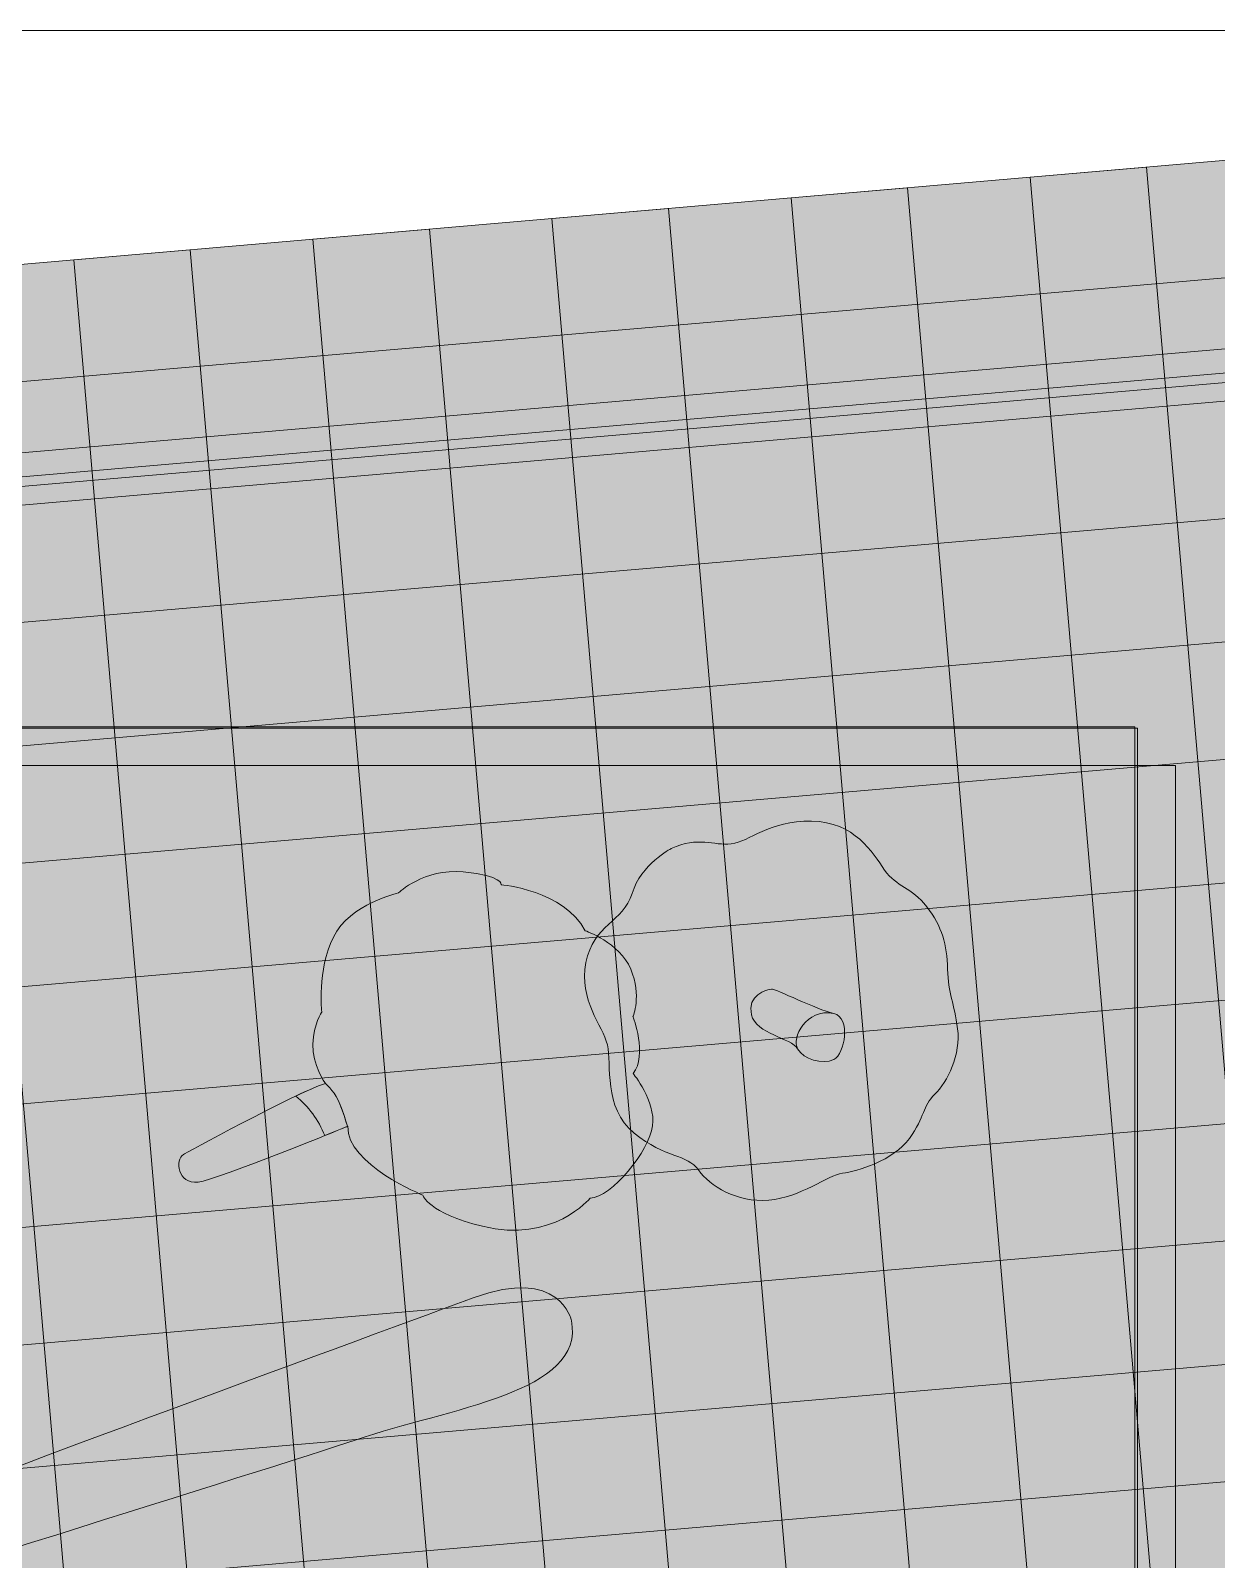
# Model space of a CAD drawing. Header units: inches. Extents: x -322 to 1063, y -816 to 69.
# Drawn here: x 517.9 to 739.2, y -216.4 to 69 of the extents above; entities that cross this region are included whole.
import ezdxf

# ---------------------------------------------------------------- set-up
doc = ezdxf.new("R2010")
doc.units = ezdxf.units.IN
doc.header["$MEASUREMENT"] = 0
doc.layers.add('Layer 4', color=7, linetype='Continuous')

# ---------------------------------------------------------------- blocks, each defined once
blk = doc.blocks.new('block 72')
at = {"layer": 'Layer 4', "true_color": 0x6ac0b2}
h = blk.add_hatch(color=123, dxfattribs=at)
h.dxf.hatch_style = 2
h.paths.add_polyline_path([(749.31, -224.24), (727.55, -226.12), (704.44, 41.62), (726.19, 43.5)])
h = blk.add_hatch(color=123, dxfattribs=at)
h.dxf.hatch_style = 2
h.paths.add_polyline_path([(704.68, -228.09), (682.93, -229.97), (659.82, 37.77), (681.57, 39.65)])
h = blk.add_hatch(color=123, dxfattribs=at)
h.dxf.hatch_style = 2
h.paths.add_polyline_path([(660.06, -231.94), (638.31, -233.82), (615.19, 33.92), (636.95, 35.8)])
h = blk.add_hatch(color=123, dxfattribs=at)
h.dxf.hatch_style = 2
h.paths.add_polyline_path([(615.44, -235.8), (593.68, -237.67), (570.57, 30.06), (592.32, 31.94)])
h = blk.add_hatch(color=123, dxfattribs=at)
h.dxf.hatch_style = 2
h.paths.add_polyline_path([(570.81, -239.65), (549.06, -241.53), (525.95, 26.21), (547.7, 28.09)])
h = blk.add_hatch(color=123, dxfattribs=at)
h.dxf.hatch_style = 2
h.paths.add_polyline_path([(526.19, -243.5), (504.44, -245.38), (481.32, 22.36), (503.08, 24.24)])
at = {"layer": 'Layer 4', "lineweight": 0}
for points in [[(749.31, -224.24), (727.55, -226.12), (704.44, 41.62), (726.19, 43.5), (749.31, -224.24)], [(704.68, -228.09), (682.93, -229.97), (659.82, 37.77), (681.57, 39.65), (704.68, -228.09)], [(660.06, -231.94), (638.31, -233.82), (615.19, 33.92), (636.95, 35.8), (660.06, -231.94)], [(615.44, -235.8), (593.68, -237.67), (570.57, 30.06), (592.32, 31.94), (615.44, -235.8)], [(570.81, -239.65), (549.06, -241.53), (525.95, 26.21), (547.7, 28.09), (570.81, -239.65)], [(526.19, -243.5), (504.44, -245.38), (481.32, 22.36), (503.08, 24.24), (526.19, -243.5)]]:
    blk.add_lwpolyline(points, dxfattribs=at)
blk = doc.blocks.new('block 74')
at = {"layer": 'Layer 4', "true_color": 0x6ac0b2}
h = blk.add_hatch(color=123, dxfattribs=at)
h.dxf.hatch_style = 2
h.paths.add_polyline_path([(483.2, 0.61), (481.32, 22.36), (749.06, 45.47), (750.94, 23.72)])
at = {"layer": 'Layer 4', "lineweight": 0}
blk.add_lwpolyline([(483.2, 0.61), (481.32, 22.36), (749.06, 45.47), (750.94, 23.72), (483.2, 0.61)], dxfattribs=at)
blk = doc.blocks.new('block 75')
at = {"layer": 'Layer 4', "true_color": 0x6ac0b2}
h = blk.add_hatch(color=123, dxfattribs=at)
h.dxf.hatch_style = 2
h.paths.add_polyline_path([(487.05, -44.02), (485.18, -22.26), (752.92, 0.85), (754.79, -20.9)])
at = {"layer": 'Layer 4', "lineweight": 0}
blk.add_lwpolyline([(487.05, -44.02), (485.18, -22.26), (752.92, 0.85), (754.79, -20.9), (487.05, -44.02)], dxfattribs=at)
blk = doc.blocks.new('block 76')
at = {"layer": 'Layer 4', "true_color": 0x6ac0b2}
h = blk.add_hatch(color=123, dxfattribs=at)
h.dxf.hatch_style = 2
h.paths.add_polyline_path([(490.91, -88.64), (489.03, -66.89), (756.77, -43.77), (758.65, -65.53)])
at = {"layer": 'Layer 4', "lineweight": 0}
blk.add_lwpolyline([(490.91, -88.64), (489.03, -66.89), (756.77, -43.77), (758.65, -65.53), (490.91, -88.64)], dxfattribs=at)
blk = doc.blocks.new('block 77')
at = {"layer": 'Layer 4', "true_color": 0x6ac0b2}
h = blk.add_hatch(color=123, dxfattribs=at)
h.dxf.hatch_style = 2
h.paths.add_polyline_path([(494.76, -133.26), (492.88, -111.51), (760.62, -88.4), (762.5, -110.15)])
at = {"layer": 'Layer 4', "lineweight": 0}
blk.add_lwpolyline([(494.76, -133.26), (492.88, -111.51), (760.62, -88.4), (762.5, -110.15), (494.76, -133.26)], dxfattribs=at)
blk = doc.blocks.new('block 78')
at = {"layer": 'Layer 4', "true_color": 0x6ac0b2}
h = blk.add_hatch(color=123, dxfattribs=at)
h.dxf.hatch_style = 2
h.paths.add_polyline_path([(498.61, -177.89), (496.73, -156.13), (764.47, -133.02), (766.35, -154.77)])
at = {"layer": 'Layer 4', "lineweight": 0}
blk.add_lwpolyline([(498.61, -177.89), (496.73, -156.13), (764.47, -133.02), (766.35, -154.77), (498.61, -177.89)], dxfattribs=at)
blk = doc.blocks.new('block 79')
at = {"layer": 'Layer 4', "true_color": 0x6ac0b2}
h = blk.add_hatch(color=123, dxfattribs=at)
h.dxf.hatch_style = 2
h.paths.add_polyline_path([(502.46, -222.51), (500.58, -200.76), (768.32, -177.64), (770.2, -199.4)])
at = {"layer": 'Layer 4', "lineweight": 0}
blk.add_lwpolyline([(502.46, -222.51), (500.58, -200.76), (768.32, -177.64), (770.2, -199.4), (502.46, -222.51)], dxfattribs=at)
blk = doc.blocks.new('block 73')
at = {"layer": 'Layer 4'}
for name in ['block 74', 'block 75', 'block 76', 'block 77', 'block 78', 'block 79']:
    blk.add_blockref(name, (0, 0), dxfattribs=at)
blk = doc.blocks.new('block 71')
at = {"layer": 'Layer 4', "true_color": 0xf5f5f5}
h = blk.add_hatch(color=7, dxfattribs=at)
h.dxf.hatch_style = 2
h.paths.add_polyline_path([(772.18, -222.27), (504.44, -245.38), (481.32, 22.36), (749.06, 45.47)])
at = {"layer": 'Layer 4', "lineweight": 0}
for points in [[(504.44, -245.38), (772.18, -222.27), (749.06, 45.47), (481.32, 22.36), (504.44, -245.38)], [(772.18, -222.27), (504.44, -245.38), (481.32, 22.36), (749.06, 45.47), (772.18, -222.27)]]:
    blk.add_lwpolyline(points, dxfattribs=at)
at = {"layer": 'Layer 4'}
for name in ['block 73', 'block 72']:
    blk.add_blockref(name, (0, 0), dxfattribs=at)
blk = doc.blocks.new('block 52')
at = {"layer": 'Layer 4', "lineweight": 0}
blk.add_lwpolyline([(844.22, -380.32), (-16.67, -454.64), (-50.85, -58.78), (810.05, 15.54), (844.22, -380.32)], dxfattribs=at)
at = {"layer": 'Layer 4'}
blk.add_blockref('block 71', (0, 0), dxfattribs=at)
blk = doc.blocks.new('block 51')
at = {"layer": 'Layer 4', "true_color": 0x1d1e1c}
h = blk.add_hatch(color=250, dxfattribs=at)
h.dxf.hatch_style = 2
h.paths.add_polyline_path([(838.19, -387.13), (-24.49, -461.61), (-58.81, -63.97), (803.86, 10.5)])
h.paths.add_polyline_path([(-22.86, -459.67), (836.25, -385.5), (802.23, 8.57), (-56.88, -65.6)])
at = {"layer": 'Layer 4', "lineweight": 0}
for points in [[(838.19, -387.13), (-24.49, -461.61), (-58.81, -63.97), (803.86, 10.5), (838.19, -387.13)], [(-22.86, -459.67), (836.25, -385.5), (802.23, 8.57), (-56.88, -65.6), (-22.86, -459.67)]]:
    blk.add_lwpolyline(points, dxfattribs=at)
at = {"layer": 'Layer 4'}
blk.add_blockref('block 52', (0, 0), dxfattribs=at)
blk = doc.blocks.new('block 50')
at = {"layer": 'Layer 4', "lineweight": 0}
blk.add_lwpolyline([(724.5, -359.6251), (75.5, -359.6251), (75.5, -61.2054), (724.5, -61.2054), (724.5, -359.6251)], dxfattribs=at)
at = {"layer": 'Layer 4'}
blk.add_blockref('block 51', (0, 0), dxfattribs=at)
blk = doc.blocks.new('block 149')
at = {"layer": 'Layer 4', "true_color": 0x7a5346}
h = blk.add_hatch(color=27, dxfattribs=at)
h.dxf.hatch_style = 2
edge = h.paths.add_edge_path()
edge.add_spline(control_points=[(618.82, -171.8), (618.82, -171.8), (616.72, -161.6), (600.51, -167.6), (584.3, -173.6), (506.27, -202.11), (482.56, -211.72), (458.85, -221.32), (434.48, -233.25), (425.43, -231.68), (416.38, -230.1), (406.99, -216.59), (386.36, -222.67), (365.73, -228.75), (342.77, -246.31), (346.15, -261.84), (349.53, -277.37), (383.97, -279.51), (400.94, -274.44), (417.57, -269.48), (425.04, -257.34), (429.15, -250.13), (433.26, -242.93), (443.84, -240.23), (464.1, -231.68), (484.36, -223.12), (561.57, -199.94), (578.68, -194.08), (595.78, -188.23), (621.59, -185.31), (618.82, -171.8)], knot_values=[0, 0, 0, 0, 1, 1, 1, 2, 2, 2, 3, 3, 3, 4, 4, 4, 5, 5, 5, 6, 6, 6, 7, 7, 7, 8, 8, 8, 9, 9, 9, 10, 10, 10, 10], degree=3, periodic=1)
at = {"layer": 'Layer 4', "true_color": 0x5d2f1f}
h = blk.add_hatch(color=29, dxfattribs=at)
h.dxf.hatch_style = 2
edge = h.paths.add_edge_path()
edge.add_spline(control_points=[(349.6, -262.78), (347.56, -258.6), (344.55, -246.48), (376.43, -229.65), (402.65, -215.81), (418.59, -232.46), (421.45, -236.97), (424.3, -241.47), (427.09, -259.08), (403.82, -269.94), (383.32, -279.51), (354.48, -272.76), (349.6, -262.78)], knot_values=[0, 0, 0, 0, 1, 1, 1, 2, 2, 2, 3, 3, 3, 4, 4, 4, 4], degree=3, periodic=1)
at = {"layer": 'Layer 4', "lineweight": 0}
for points, knots in [([(618.82, -171.8), (618.82, -171.8), (616.72, -161.6), (600.51, -167.6), (584.3, -173.6), (506.27, -202.11), (482.56, -211.72), (458.85, -221.32), (434.48, -233.25), (425.43, -231.68), (416.38, -230.1), (406.99, -216.59), (386.36, -222.67), (365.73, -228.75), (342.77, -246.31), (346.15, -261.84), (349.53, -277.37), (383.97, -279.51), (400.94, -274.44), (417.57, -269.48), (425.04, -257.34), (429.15, -250.13), (433.26, -242.93), (443.84, -240.23), (464.1, -231.68), (484.36, -223.12), (561.57, -199.94), (578.68, -194.08), (595.78, -188.23), (621.59, -185.31), (618.82, -171.8)], [0, 0, 0, 0, 1, 1, 1, 2, 2, 2, 3, 3, 3, 4, 4, 4, 5, 5, 5, 6, 6, 6, 7, 7, 7, 8, 8, 8, 9, 9, 9, 10, 10, 10, 10]), ([(349.6, -262.78), (347.56, -258.6), (344.55, -246.48), (376.43, -229.65), (402.65, -215.81), (418.59, -232.46), (421.45, -236.97), (424.3, -241.47), (427.09, -259.08), (403.82, -269.94), (383.32, -279.51), (354.48, -272.76), (349.6, -262.78)], [0, 0, 0, 0, 1, 1, 1, 2, 2, 2, 3, 3, 3, 4, 4, 4, 4])]:
    blk.add_open_spline(points, degree=3, knots=knots, dxfattribs=at)
blk = doc.blocks.new('block 148')
at = {"layer": 'Layer 4'}
blk.add_blockref('block 149', (0, 0), dxfattribs=at)
blk = doc.blocks.new('block 151')
at = {"layer": 'Layer 4', "true_color": 0xf5f5f5}
h = blk.add_hatch(color=7, dxfattribs=at)
h.dxf.hatch_style = 2
edge = h.paths.add_edge_path()
edge.add_spline(control_points=[(546.4, -140.85), (546.4, -140.85), (566.98, -129.49), (572.9, -127.56), (572.9, -127.56), (570.4, -124.06), (570.57, -120.23), (570.73, -116.39), (572.23, -114.23), (572.23, -114.23), (572.23, -114.23), (571.32, -106.48), (574.4, -100.23), (577.48, -93.98), (586.57, -91.98), (586.57, -91.98), (586.57, -91.98), (591.23, -87.39), (598.65, -88.06), (606.07, -88.73), (605.73, -90.48), (605.73, -90.48), (605.73, -90.48), (617.48, -91.48), (621.4, -99.06), (621.4, -99.06), (627.82, -101.23), (629.9, -106.23), (631.98, -111.23), (630.32, -115.06), (630.32, -115.06), (630.32, -115.06), (633.08, -122.23), (630.36, -125.73), (630.36, -125.73), (634.57, -130.89), (633.98, -135.48), (633.4, -140.06), (626.32, -148.89), (622.32, -148.98), (622.32, -148.98), (615.36, -157.45), (602.23, -154.23), (592.07, -151.73), (591.07, -148.4), (591.07, -148.4), (591.07, -148.4), (576.9, -142.73), (577.07, -135.56), (577.07, -135.56), (552.98, -145.48), (549.15, -145.98), (545.32, -146.48), (544.78, -141.74), (546.4, -140.85)], knot_values=[0, 0, 0, 0, 1, 1, 1, 2, 2, 2, 3, 3, 3, 4, 4, 4, 5, 5, 5, 6, 6, 6, 7, 7, 7, 8, 8, 8, 9, 9, 9, 10, 10, 10, 11, 11, 11, 12, 12, 12, 13, 13, 13, 14, 14, 14, 15, 15, 15, 16, 16, 16, 17, 17, 17, 18, 18, 18, 18], degree=3, periodic=1)
at = {"layer": 'Layer 4', "true_color": 0xd9d9d9}
h = blk.add_hatch(color=254, dxfattribs=at)
h.dxf.hatch_style = 2
edge = h.paths.add_edge_path()
edge.add_spline(control_points=[(572.9, -127.56), (566.98, -129.49), (546.4, -140.85), (546.4, -140.85), (544.78, -141.74), (545.32, -146.48), (549.15, -145.98), (552.98, -145.48), (577.07, -135.56), (577.07, -135.56), (577.05, -136.06), (576.42, -133.02), (575.27, -130.66), (574.37, -128.8), (572.9, -127.56), (572.9, -127.56)], knot_values=[0, 0, 0, 0, 1, 1, 1, 2, 2, 2, 3, 3, 3, 4, 4, 4, 5, 5, 5, 5], degree=3, periodic=1)
at = {"layer": 'Layer 4', "true_color": 0xc6c6c5}
h = blk.add_hatch(color=9, dxfattribs=at)
h.dxf.hatch_style = 2
edge = h.paths.add_edge_path()
edge.add_spline(control_points=[(572.9, -127.56), (571.62, -127.98), (569.66, -128.83), (567.37, -129.92), (569.76, -131.81), (571.61, -134.41), (572.81, -137.29), (575.19, -136.33), (576.82, -135.66), (577.03, -135.58), (576.87, -135.25), (576.27, -132.7), (575.27, -130.66), (574.37, -128.8), (572.9, -127.56), (572.9, -127.56)], knot_values=[0, 0, 0, 0, 1, 1, 1, 2, 2, 2, 3, 3, 3, 4, 4, 4, 5, 5, 5, 5], degree=3, periodic=1)
at = {"layer": 'Layer 4', "lineweight": 0}
for points, knots in [([(546.4, -140.85), (546.4, -140.85), (566.98, -129.49), (572.9, -127.56), (572.9, -127.56), (570.4, -124.06), (570.57, -120.23), (570.73, -116.39), (572.23, -114.23), (572.23, -114.23), (572.23, -114.23), (571.32, -106.48), (574.4, -100.23), (577.48, -93.98), (586.57, -91.98), (586.57, -91.98), (586.57, -91.98), (591.23, -87.39), (598.65, -88.06), (606.07, -88.73), (605.73, -90.48), (605.73, -90.48), (605.73, -90.48), (617.48, -91.48), (621.4, -99.06), (621.4, -99.06), (627.82, -101.23), (629.9, -106.23), (631.98, -111.23), (630.32, -115.06), (630.32, -115.06), (630.32, -115.06), (633.08, -122.23), (630.36, -125.73), (630.36, -125.73), (634.57, -130.89), (633.98, -135.48), (633.4, -140.06), (626.32, -148.89), (622.32, -148.98), (622.32, -148.98), (615.36, -157.45), (602.23, -154.23), (592.07, -151.73), (591.07, -148.4), (591.07, -148.4), (591.07, -148.4), (576.9, -142.73), (577.07, -135.56), (577.07, -135.56), (552.98, -145.48), (549.15, -145.98), (545.32, -146.48), (544.78, -141.74), (546.4, -140.85)], [0, 0, 0, 0, 1, 1, 1, 2, 2, 2, 3, 3, 3, 4, 4, 4, 5, 5, 5, 6, 6, 6, 7, 7, 7, 8, 8, 8, 9, 9, 9, 10, 10, 10, 11, 11, 11, 12, 12, 12, 13, 13, 13, 14, 14, 14, 15, 15, 15, 16, 16, 16, 17, 17, 17, 18, 18, 18, 18]), ([(572.9, -127.56), (566.98, -129.49), (546.4, -140.85), (546.4, -140.85), (544.78, -141.74), (545.32, -146.48), (549.15, -145.98), (552.98, -145.48), (577.07, -135.56), (577.07, -135.56), (577.05, -136.06), (576.42, -133.02), (575.27, -130.66), (574.37, -128.8), (572.9, -127.56), (572.9, -127.56)], [0, 0, 0, 0, 1, 1, 1, 2, 2, 2, 3, 3, 3, 4, 4, 4, 5, 5, 5, 5]), ([(572.9, -127.56), (571.62, -127.98), (569.66, -128.83), (567.37, -129.92), (569.76, -131.81), (571.61, -134.41), (572.81, -137.29), (575.19, -136.33), (576.82, -135.66), (577.03, -135.58), (576.87, -135.25), (576.27, -132.7), (575.27, -130.66), (574.37, -128.8), (572.9, -127.56), (572.9, -127.56)], [0, 0, 0, 0, 1, 1, 1, 2, 2, 2, 3, 3, 3, 4, 4, 4, 5, 5, 5, 5])]:
    blk.add_open_spline(points, degree=3, knots=knots, dxfattribs=at)
blk = doc.blocks.new('block 152')
at = {"layer": 'Layer 4', "true_color": 0xf5f5f5}
h = blk.add_hatch(color=7, dxfattribs=at)
h.dxf.hatch_style = 2
edge = h.paths.add_edge_path()
edge.add_spline(control_points=[(637.43, -83.72), (637.43, -83.72), (631.79, -86.72), (630.16, -92.09), (628.54, -97.47), (622.91, -97.84), (621.54, -104.97), (620.16, -112.09), (624.66, -116.72), (625.54, -120.34), (626.41, -123.97), (624.66, -132.09), (630.54, -136.84), (636.41, -141.59), (640.41, -140.72), (642.54, -143.72), (644.66, -146.72), (649.66, -149.84), (655.66, -149.34), (661.66, -148.84), (666.66, -144.72), (669.41, -144.34), (672.16, -143.97), (678.91, -141.97), (681.91, -137.84), (684.91, -133.72), (684.29, -131.84), (686.66, -129.59), (689.04, -127.34), (691.54, -122.09), (690.91, -117.34), (690.29, -112.59), (689.16, -110.84), (689.04, -106.22), (688.91, -101.59), (688.04, -98.34), (685.16, -94.59), (682.29, -90.84), (679.54, -90.97), (677.29, -87.72), (675.04, -84.47), (671.66, -78.72), (663.66, -78.59), (655.66, -78.47), (652.04, -82.47), (648.66, -82.84), (645.29, -83.22), (642.57, -81.34), (637.43, -83.72)], knot_values=[0, 0, 0, 0, 1, 1, 1, 2, 2, 2, 3, 3, 3, 4, 4, 4, 5, 5, 5, 6, 6, 6, 7, 7, 7, 8, 8, 8, 9, 9, 9, 10, 10, 10, 11, 11, 11, 12, 12, 12, 13, 13, 13, 14, 14, 14, 15, 15, 15, 16, 16, 16, 16], degree=3, periodic=1)
at = {"layer": 'Layer 4', "true_color": 0xececec}
h = blk.add_hatch(color=7, dxfattribs=at)
h.dxf.hatch_style = 2
edge = h.paths.add_edge_path()
edge.add_spline(control_points=[(656.15, -109.94), (655.29, -109.94), (651.54, -111.14), (652.41, -114.74), (653.29, -118.34), (659.91, -119.09), (661.04, -121.09), (662.16, -123.09), (665.66, -124.09), (667.79, -123.09), (669.91, -122.09), (671.04, -115.29), (667.79, -114.5), (664.54, -113.72), (657, -109.94), (656.15, -109.94)], knot_values=[0, 0, 0, 0, 1, 1, 1, 2, 2, 2, 3, 3, 3, 4, 4, 4, 5, 5, 5, 5], degree=3, periodic=1)
at = {"layer": 'Layer 4', "true_color": 0xc6c6c5}
h = blk.add_hatch(color=9, dxfattribs=at)
h.dxf.hatch_style = 2
edge = h.paths.add_edge_path()
edge.add_spline(control_points=[(661.04, -121.09), (662.16, -123.09), (665.66, -124.09), (667.79, -123.09), (669.91, -122.09), (671.04, -115.29), (667.79, -114.5), (662.54, -113.47), (659.91, -119.09), (661.04, -121.09)], knot_values=[0, 0, 0, 0, 1, 1, 1, 2, 2, 2, 3, 3, 3, 3], degree=3, periodic=1)
at = {"layer": 'Layer 4', "lineweight": 0}
for points, knots in [([(637.43, -83.72), (637.43, -83.72), (631.79, -86.72), (630.16, -92.09), (628.54, -97.47), (622.91, -97.84), (621.54, -104.97), (620.16, -112.09), (624.66, -116.72), (625.54, -120.34), (626.41, -123.97), (624.66, -132.09), (630.54, -136.84), (636.41, -141.59), (640.41, -140.72), (642.54, -143.72), (644.66, -146.72), (649.66, -149.84), (655.66, -149.34), (661.66, -148.84), (666.66, -144.72), (669.41, -144.34), (672.16, -143.97), (678.91, -141.97), (681.91, -137.84), (684.91, -133.72), (684.29, -131.84), (686.66, -129.59), (689.04, -127.34), (691.54, -122.09), (690.91, -117.34), (690.29, -112.59), (689.16, -110.84), (689.04, -106.22), (688.91, -101.59), (688.04, -98.34), (685.16, -94.59), (682.29, -90.84), (679.54, -90.97), (677.29, -87.72), (675.04, -84.47), (671.66, -78.72), (663.66, -78.59), (655.66, -78.47), (652.04, -82.47), (648.66, -82.84), (645.29, -83.22), (642.57, -81.34), (637.43, -83.72)], [0, 0, 0, 0, 1, 1, 1, 2, 2, 2, 3, 3, 3, 4, 4, 4, 5, 5, 5, 6, 6, 6, 7, 7, 7, 8, 8, 8, 9, 9, 9, 10, 10, 10, 11, 11, 11, 12, 12, 12, 13, 13, 13, 14, 14, 14, 15, 15, 15, 16, 16, 16, 16]), ([(656.15, -109.94), (655.29, -109.94), (651.54, -111.14), (652.41, -114.74), (653.29, -118.34), (659.91, -119.09), (661.04, -121.09), (662.16, -123.09), (665.66, -124.09), (667.79, -123.09), (669.91, -122.09), (671.04, -115.29), (667.79, -114.5), (664.54, -113.72), (657, -109.94), (656.15, -109.94)], [0, 0, 0, 0, 1, 1, 1, 2, 2, 2, 3, 3, 3, 4, 4, 4, 5, 5, 5, 5]), ([(661.04, -121.09), (662.16, -123.09), (665.66, -124.09), (667.79, -123.09), (669.91, -122.09), (671.04, -115.29), (667.79, -114.5), (662.54, -113.47), (659.91, -119.09), (661.04, -121.09)], [0, 0, 0, 0, 1, 1, 1, 2, 2, 2, 3, 3, 3, 3])]:
    blk.add_open_spline(points, degree=3, knots=knots, dxfattribs=at)
blk = doc.blocks.new('block 154')
at = {"layer": 'Layer 4', "lineweight": 0}
blk.add_lwpolyline([(724.5, -359.6251), (75.5, -359.6251), (75.5, -61.2054), (724.5, -61.2054), (724.5, -359.6251)], dxfattribs=at)
blk = doc.blocks.new('block 49')
at = {"layer": 'Layer 4'}
for name in ['block 50', 'block 154', 'block 152', 'block 151', 'block 148']:
    blk.add_blockref(name, (0, 0), dxfattribs=at)
blk = doc.blocks.new('block 48')
at = {"layer": 'Layer 4', "true_color": 0xeb5e69}
h = blk.add_hatch(color=13, dxfattribs=at)
h.dxf.hatch_style = 2
h.paths.add_polyline_path([(731.55, -366.62), (82.55, -366.62), (82.55, -68.21), (731.55, -68.21)])
at = {"layer": 'Layer 4', "lineweight": 0}
blk.add_lwpolyline([(731.55, -366.62), (82.55, -366.62), (82.55, -68.21), (731.55, -68.21), (731.55, -366.62)], dxfattribs=at)
at = {"layer": 'Layer 4'}
blk.add_blockref('block 49', (0, 0), dxfattribs=at)
blk = doc.blocks.new('block 2')
at = {"layer": 'Layer 4', "lineweight": 0}
blk.add_lwpolyline([(75, -61), (75, -360), (724, -359.6251), (724, -61), (75, -61)], dxfattribs=at)
at = {"layer": 'Layer 4'}
blk.add_blockref('block 48', (0, 0), dxfattribs=at)

msp = doc.modelspace()

# ---------------------------------------------------------------- linework, layer by layer
at = {"layer": 'Layer 4', "lineweight": 0}
msp.add_lwpolyline([(1048, 69), (-322, 69), (-321.8966, -582), (1063, -582), (1063, 56), (1048, 69)], dxfattribs=at)

# ---------------------------------------------------------------- block references
at = {"layer": 'Layer 4'}
msp.add_blockref('block 2', (0, 0), dxfattribs=at)

doc.saveas('drawing.dxf')
